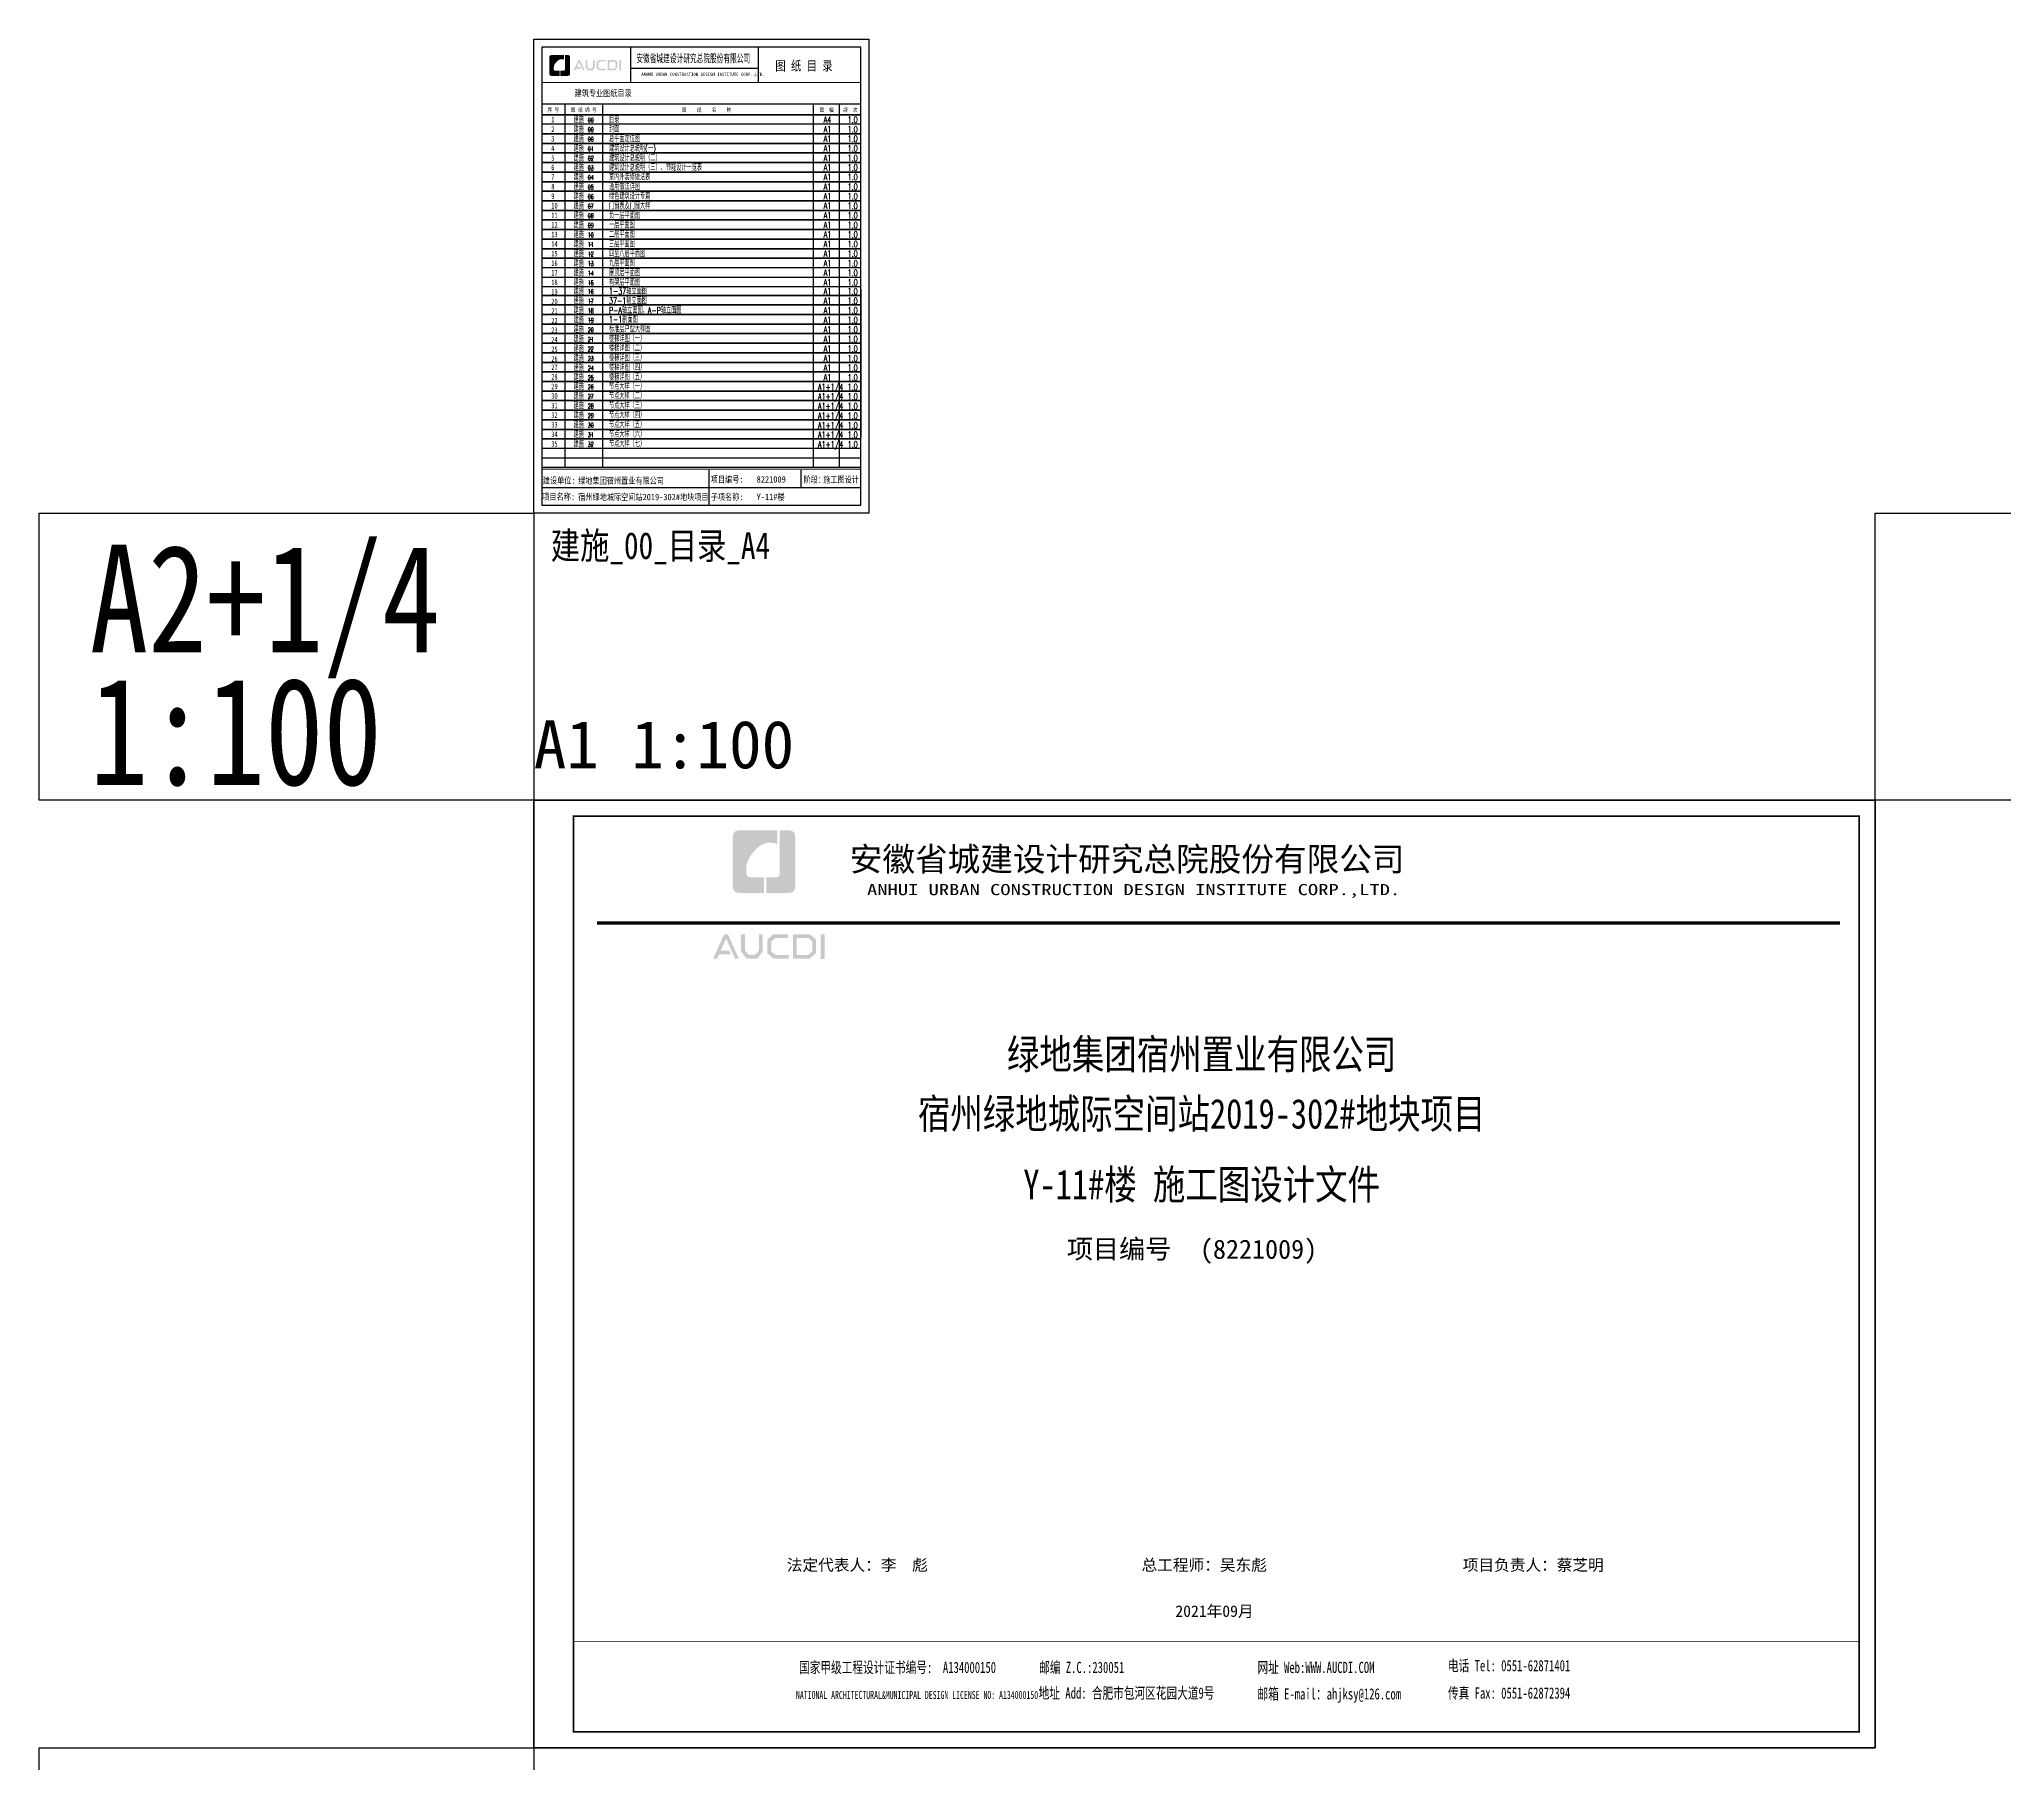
# Model space of a CAD drawing. Extents: x -518115 to 389031, y -231062 to 1628073.
# Drawn here: x -31986 to 91236, y 1263238 to 1371332 of the extents above; entities that cross this region are included whole.
import ezdxf
from ezdxf.enums import TextEntityAlignment as Align

# ---------------------------------------------------------------- set-up
doc = ezdxf.new("R2010")
doc.units = 0
doc.header["$LTSCALE"] = 1000
doc.header["$MEASUREMENT"] = 0
for name, color, linetype in [('C-Sheet-图框', 101, 'Continuous'), ('MC', 2, 'Continuous'), ('PUB_TEXT', 4, 'Continuous'), ('图框', 140, 'Continuous'), ('图签文字', 147, 'Continuous'), ('导图字', 7, 'Continuous')]:
    doc.layers.add(name, color=color, linetype=linetype)
doc.layers.add('yichutu', color=7, linetype='Continuous', true_color=0xffffff, plot=False)
doc.styles.add('-仿宋_GB2312', font='', dxfattribs={"width": 0.8})
doc.styles.add('-宋体', font='', dxfattribs={"width": 0.8})
doc.styles.add('_HZTXT', font='txt.shx', dxfattribs={"width": 0.8, "bigfont": 'hztxt.shx'})
doc.styles.add('_TCH_LABEL', font='')
doc.styles.add('DIM_FONT', font='SIMPLEX.shx', dxfattribs={"width": 0.56})
doc.styles.add('HT', font='')
doc.styles.add('STYLE111', font='', dxfattribs={"width": 0.7})
doc.styles.add('建筑图签-1', font='', dxfattribs={"width": 0.7})
doc.styles.add('黑体', font='')
doc.styles.get('-仿宋_GB2312').set_extended_font_data('SimSun')
doc.styles.get('-宋体').set_extended_font_data('SimSun')
doc.styles.get('_TCH_LABEL').set_extended_font_data('SimHei')
doc.styles.get('HT').set_extended_font_data('SimHei')
doc.styles.get('STYLE111').set_extended_font_data('SimHei')
doc.styles.get('建筑图签-1').set_extended_font_data('SimHei')
doc.styles.get('黑体').set_extended_font_data('SimHei')

# ---------------------------------------------------------------- blocks, each defined once
blk = doc.blocks.new('院标5')
h = blk.add_hatch(color=150)
h.dxf.hatch_style = 1
h.set_gradient(color1=(33, 113, 253), color2=(33, 113, 253), tint=1, name='INVCURVED')
edge = h.paths.add_edge_path()
edge.add_spline(control_points=[(145923, 117120), (145941, 117121), (145949, 117120), (145976, 117120), (145976, 117120), (145976, 117120), (146652, 117120), (146652, 117120), (146652, 117120), (146652, 117120), (146652, 116145), (146652, 116145), (146652, 116145), (146652, 116145), (145129, 116145), (145129, 116145), (145129, 116145), (144888, 116145), (144693, 116317), (144693, 116581), (144693, 116581), (144693, 116581), (144693, 119627), (144693, 119627), (144693, 119627), (144693, 119868), (144860, 120063), (145129, 120063), (145129, 120063), (145129, 120063), (147494, 120063), (147494, 120063), (147494, 120063), (147494, 120063), (147494, 119224), (147494, 119224), (147494, 119224), (147494, 119224), (146503, 119404), (145872, 118560), (145872, 118560), (145540, 118141), (145525, 117619), (145546, 117380), (145546, 117380), (145567, 117141), (145546, 117380), (145546, 117380), (145546, 117380), (145546, 117380), (145578, 117105), (145923, 117120)], knot_values=[0, 0, 0, 0, 0.0714286, 0.0714286, 0.0714286, 0.1071429, 0.1428571, 0.1428571, 0.1428571, 0.1785714, 0.2142857, 0.2142857, 0.2142857, 0.25, 0.2857143, 0.2857143, 0.2857143, 0.3214286, 0.3571429, 0.3571429, 0.3571429, 0.3928571, 0.4285714, 0.4285714, 0.4285714, 0.4642857, 0.5, 0.5, 0.5, 0.5357143, 0.5714286, 0.5714286, 0.5714286, 0.6071429, 0.6428571, 0.6428571, 0.6428571, 0.6785714, 0.7142857, 0.7142857, 0.7142857, 0.75, 0.7857143, 0.7857143, 0.7857143, 0.8214286, 0.8571429, 0.8571429, 0.8571429, 0.9285714, 1, 1, 1, 1], degree=3, periodic=0)
h = blk.add_hatch(color=150)
h.dxf.hatch_style = 1
h.set_gradient(color1=(33, 113, 253), color2=(33, 113, 253), tint=1, name='INVCURVED')
edge = h.paths.add_edge_path()
edge.add_spline(control_points=[(148609, 119627), (148609, 119627), (148609, 116581), (148609, 116581), (148609, 116581), (148609, 116326), (148442, 116145), (148173, 116145), (148173, 116145), (148173, 116145), (146793, 116145), (146793, 116145), (146793, 116145), (146793, 116145), (146793, 117120), (146793, 117120), (146793, 117120), (146793, 117120), (147400, 117120), (147400, 117120), (147400, 117120), (147526, 117120), (147628, 117221), (147628, 117347), (147628, 117347), (147628, 117347), (147628, 120063), (147628, 120063), (147628, 120063), (147628, 120063), (148173, 120063), (148173, 120063), (148173, 120063), (148418, 120063), (148609, 119902), (148609, 119627)], knot_values=[0, 0, 0, 0, 0.1, 0.1, 0.1, 0.15, 0.2, 0.2, 0.2, 0.25, 0.3, 0.3, 0.3, 0.35, 0.4, 0.4, 0.4, 0.45, 0.5, 0.5, 0.5, 0.55, 0.6, 0.6, 0.6, 0.65, 0.7, 0.7, 0.7, 0.75, 0.8, 0.8, 0.8, 0.9, 1, 1, 1, 1], degree=3, periodic=0)
blk = doc.blocks.new('yct-841-594-84100-59399.9999999999-100-1000.0')
at = {"layer": 'yichutu', "color": 7, "true_color": 0xffffff}
blk.add_lwpolyline([(0, 0), (0, 59400), (84100, 59400), (84100, 0)], close=True, dxfattribs=at)
at = {"layer": 'yichutu', "color": 7, "true_color": 0xffffff, "style": '_TCH_LABEL'}
blk.add_text('A1 1:100', height=3000, dxfattribs=at).set_placement((0, 61400))
blk = doc.blocks.new('院标1')
h = blk.add_hatch(color=150)
h.dxf.hatch_style = 1
h.set_gradient(color1=(33, 113, 253), color2=(33, 113, 253), tint=1, name='INVCURVED')
edge = h.paths.add_edge_path()
edge.add_spline(control_points=[(116373, 648379), (116379, 648379), (116382, 648379), (116391, 648379), (116391, 648379), (116391, 648379), (116616, 648379), (116616, 648379), (116616, 648379), (116616, 648379), (116616, 648054), (116616, 648054), (116616, 648054), (116616, 648054), (116108, 648054), (116108, 648054), (116108, 648054), (116028, 648054), (115963, 648111), (115963, 648199), (115963, 648199), (115963, 648199), (115963, 649215), (115963, 649215), (115963, 649215), (115963, 649295), (116018, 649360), (116108, 649360), (116108, 649360), (116108, 649360), (116897, 649360), (116897, 649360), (116897, 649360), (116897, 649360), (116897, 649080), (116897, 649080), (116897, 649080), (116897, 649080), (116566, 649140), (116356, 648859), (116356, 648859), (116245, 648719), (116240, 648545), (116247, 648466), (116247, 648466), (116254, 648386), (116247, 648466), (116247, 648466), (116247, 648466), (116247, 648466), (116258, 648374), (116373, 648379)], knot_values=[0, 0, 0, 0, 0.0714286, 0.0714286, 0.0714286, 0.1071429, 0.1428571, 0.1428571, 0.1428571, 0.1785714, 0.2142857, 0.2142857, 0.2142857, 0.25, 0.2857143, 0.2857143, 0.2857143, 0.3214286, 0.3571429, 0.3571429, 0.3571429, 0.3928571, 0.4285714, 0.4285714, 0.4285714, 0.4642857, 0.5, 0.5, 0.5, 0.5357143, 0.5714286, 0.5714286, 0.5714286, 0.6071429, 0.6428571, 0.6428571, 0.6428571, 0.6785714, 0.7142857, 0.7142857, 0.7142857, 0.75, 0.7857143, 0.7857143, 0.7857143, 0.8214286, 0.8571429, 0.8571429, 0.8571429, 0.9285714, 1, 1, 1, 1], degree=3, periodic=0)
h = blk.add_hatch(color=150)
h.dxf.hatch_style = 1
h.set_gradient(color1=(33, 113, 253), color2=(33, 113, 253), tint=1, name='INVCURVED')
edge = h.paths.add_edge_path()
edge.add_spline(control_points=[(117268, 649215), (117268, 649215), (117268, 648199), (117268, 648199), (117268, 648199), (117268, 648114), (117212, 648054), (117123, 648054), (117123, 648054), (117123, 648054), (116663, 648054), (116663, 648054), (116663, 648054), (116663, 648054), (116663, 648379), (116663, 648379), (116663, 648379), (116663, 648379), (116865, 648379), (116865, 648379), (116865, 648379), (116907, 648379), (116941, 648413), (116941, 648455), (116941, 648455), (116941, 648455), (116941, 649360), (116941, 649360), (116941, 649360), (116941, 649360), (117123, 649360), (117123, 649360), (117123, 649360), (117204, 649360), (117268, 649306), (117268, 649215)], knot_values=[0, 0, 0, 0, 0.1, 0.1, 0.1, 0.15, 0.2, 0.2, 0.2, 0.25, 0.3, 0.3, 0.3, 0.35, 0.4, 0.4, 0.4, 0.45, 0.5, 0.5, 0.5, 0.55, 0.6, 0.6, 0.6, 0.65, 0.7, 0.7, 0.7, 0.75, 0.8, 0.8, 0.8, 0.9, 1, 1, 1, 1], degree=3, periodic=0)

msp = doc.modelspace()

# ---------------------------------------------------------------- hatches: boundary and pattern name
h = msp.add_hatch(color=150)
h.dxf.hatch_style = 1
h.set_gradient(color1=(33, 113, 253), color2=(33, 113, 253), tint=1, name='INVCURVED')
edge = h.paths.add_edge_path()
edge.add_spline(control_points=[(1293.9, 1370202.2), (1293.9, 1370202.2), (1293.9, 1369186.7), (1293.9, 1369186.7), (1293.9, 1369186.7), (1293.9, 1369101.6), (1238.3, 1369041.3), (1148.5, 1369041.3), (1148.5, 1369041.3), (1148.5, 1369041.3), (688.8, 1369041.3), (688.8, 1369041.3), (688.8, 1369041.3), (688.8, 1369041.3), (688.8, 1369366.3), (688.8, 1369366.3), (688.8, 1369366.3), (688.8, 1369366.3), (891.1, 1369366.3), (891.1, 1369366.3), (891.1, 1369366.3), (933, 1369366.3), (966.9, 1369400.3), (966.9, 1369442), (966.9, 1369442), (966.9, 1369442), (966.9, 1370347.6), (966.9, 1370347.6), (966.9, 1370347.6), (966.9, 1370347.6), (1148.5, 1370347.6), (1148.5, 1370347.6), (1148.5, 1370347.6), (1230.2, 1370347.6), (1293.9, 1370293.7), (1293.9, 1370202.2)], knot_values=[0, 0, 0, 0, 0.1, 0.1, 0.1, 0.15, 0.2, 0.2, 0.2, 0.25, 0.3, 0.3, 0.3, 0.35, 0.4, 0.4, 0.4, 0.45, 0.5, 0.5, 0.5, 0.55, 0.6, 0.6, 0.6, 0.65, 0.7, 0.7, 0.7, 0.75, 0.8, 0.8, 0.8, 0.9, 1, 1, 1, 1], degree=3, periodic=0)
at = {"layer": '图签文字'}
h = msp.add_hatch(color=4, dxfattribs=at)
h.paths.add_polyline_path([(4385.2, 1370037.3), (4492, 1370037.3), (4492, 1369382.6), (4385.2, 1369382.6)])
h.paths.add_polyline_path([(3745.4, 1369938.1), (3745.4, 1369491.1), (4051.9, 1369491.1), (4157.4, 1369581.7), (4157.4, 1369852.6), (4055, 1369938.1)], flags=16)
h.paths.add_polyline_path([(3645, 1370038.5), (3645, 1369390.7), (4089, 1369390.7), (4257.8, 1369535.6), (4257.8, 1369899.5), (4091.5, 1370038.5)])
h.paths.add_polyline_path([(3523.6, 1370041.6), (3523.6, 1369943.6), (3177.5, 1369943.6), (3064.6, 1369849.3), (3064.6, 1369577.5), (3177.5, 1369490.6), (3525.4, 1369490.6), (3525.4, 1369387), (3131.3, 1369387), (2959.2, 1369535), (2959.2, 1369899.2), (3127.6, 1370041.6)])
h.paths.add_polyline_path([(2263.1, 1370040.1), (2365.6, 1370040.1), (2365.6, 1369606.1), (2462.5, 1369494.3), (2641.5, 1369494.3), (2738.4, 1369606.1), (2738.4, 1370040.1), (2835.4, 1370040.1), (2835.4, 1369574.4), (2695.6, 1369390), (2408.5, 1369390), (2263.1, 1369576.3)])
h.paths.add_polyline_path([(1811, 1370039), (1910.5, 1370039), (2201.1, 1369389.3), (2102.8, 1369389.3), (1863.6, 1369928.3), (1714.7, 1369598.3), (1945.6, 1369598.3), (1997, 1369500.4), (1673.2, 1369500.4), (1623.4, 1369387.5), (1518.7, 1369387.5)])
h = msp.add_hatch(color=7, dxfattribs=at)
h.paths.add_polyline_path([(17008.9, 1315226.3), (17260.1, 1315226.3), (17260.1, 1313685.8), (17008.9, 1313685.8)])
h.paths.add_polyline_path([(15503.5, 1314993), (15503.5, 1313941.1), (16224.6, 1313941.1), (16473, 1314154.4), (16473, 1314791.7), (16232.1, 1314993)], flags=16)
h.paths.add_polyline_path([(15267.3, 1315229.2), (15267.3, 1313704.9), (16312.1, 1313704.9), (16709.1, 1314045.9), (16709.1, 1314902), (16317.8, 1315229.2)])
h.paths.add_polyline_path([(14981.6, 1315236.5), (14981.6, 1315005.9), (14167.4, 1315005.9), (13901.7, 1314784), (13901.7, 1314144.4), (14167.4, 1313939.9), (14985.9, 1313939.9), (14985.9, 1313696.3), (14058.5, 1313696.3), (13653.6, 1314044.3), (13653.6, 1314901.5), (14049.8, 1315236.5)])
h.paths.add_polyline_path([(12015.7, 1315232.9), (12256.9, 1315232.9), (12256.9, 1314211.6), (12485, 1313948.6), (12906.1, 1313948.6), (13134.2, 1314211.6), (13134.2, 1315232.9), (13362.3, 1315232.9), (13362.3, 1314137.1), (13033.3, 1313703.2), (12357.8, 1313703.2), (12015.7, 1314141.5)])
h.paths.add_polyline_path([(10952, 1315230.2), (11186, 1315230.2), (11869.9, 1313701.6), (11638.6, 1313701.6), (11075.7, 1314969.9), (10725.4, 1314193.3), (11268.6, 1314193.3), (11389.7, 1313963), (10627.8, 1313963), (10510.5, 1313697.4), (10264.4, 1313697.4)])

# ---------------------------------------------------------------- linework, layer by layer
msp.add_line((19514.1, 1355657.3), (19514.1, 1346382.3))
at = {"layer": '图框'}
for p, q in [((-485.9, 1370832.1), (-485.9, 1342132.1)), ((19514.1, 1370832.1), (-485.9, 1370832.1)), ((5107.4, 1368632.1), (5107.4, 1370832.1)), ((13098.2, 1368632.1), (13098.2, 1370832.1)), ((19514.1, 1342132.1), (19514.1, 1370832.1)), ((13077.1, 1369494.1), (5107.4, 1369494.1)), ((-485.9, 1367282.1), (-485.9, 1343282.1)), ((-485.9, 1367282.1), (-485.9, 1347482.1)), ((-485.9, 1367282.1), (19514.1, 1367282.1)), ((19514.1, 1366607), (-485.9, 1366607.1)), ((19514.1, 1366607), (-485.9, 1366607.1)), ((-485.9, 1366607.1), (19514.1, 1366607)), ((-485.9, 1366607.1), (19514.1, 1366607)), ((958.3, 1367282.1), (958.3, 1344482.1)), ((3315.5, 1367282.1), (3315.5, 1344482.1)), ((16525.7, 1367282.1), (16525.7, 1344482.1)), ((18159.9, 1367282.1), (18159.9, 1344482.1)), ((19514.1, 1366007), (-485.9, 1366007.1)), ((19514.1, 1365407), (-485.9, 1365407.1)), ((-485.9, 1365407.1), (19514.1, 1365407)), ((-485.9, 1365407.1), (19514.1, 1365407)), ((19514.1, 1365407), (-485.9, 1365407.1)), ((19514.1, 1364807), (-485.9, 1364807.1)), ((19514.1, 1364807), (-485.9, 1364807.1)), ((-485.9, 1364807.1), (19514.1, 1364807)), ((19514.1, 1364207), (-485.9, 1364207.1)), ((19514.1, 1364207), (-485.9, 1364207.1)), ((-485.9, 1364207.1), (19514.1, 1364207)), ((-485.9, 1364207.1), (19514.1, 1364207)), ((19514.1, 1363607), (-485.9, 1363607.1)), ((19514.1, 1363607), (-485.9, 1363607.1)), ((19514.1, 1363607), (-485.9, 1363607.1)), ((19514.1, 1363607), (-485.9, 1363607.1)), ((-485.9, 1363607.1), (19514.1, 1363607)), ((-485.9, 1363607.1), (19514.1, 1363607)), ((19514.1, 1363007), (-485.9, 1363007.1)), ((-485.9, 1363007.1), (19514.1, 1363007)), ((-485.9, 1363007.1), (19514.1, 1363007)), ((19514.1, 1363007), (-485.9, 1363007.1)), ((19514.1, 1362407), (-485.9, 1362407.1)), ((19514.1, 1362407), (-485.9, 1362407.1)), ((-485.9, 1362407.1), (19514.1, 1362407)), ((-485.9, 1362407.1), (19514.1, 1362407)), ((19514.1, 1361807), (-485.9, 1361807.1)), ((19514.1, 1361807), (-485.9, 1361807.1)), ((-485.9, 1361807.1), (19514.1, 1361807)), ((-485.9, 1361807.1), (19514.1, 1361807)), ((19514.1, 1361207), (-485.9, 1361207.1)), ((19514.1, 1361207), (-485.9, 1361207.1)), ((19514.1, 1361207), (-485.9, 1361207.1)), ((19514.1, 1361207), (-485.9, 1361207.1)), ((-485.9, 1361207.1), (19514.1, 1361207)), ((-485.9, 1361207.1), (19514.1, 1361207)), ((19514.1, 1360607), (-485.9, 1360607.1)), ((-485.9, 1360607.1), (19514.1, 1360607)), ((-485.9, 1360607.1), (19514.1, 1360607)), ((19514.1, 1360607), (-485.9, 1360607.1)), ((19514.1, 1360007), (-485.9, 1360007.1)), ((19514.1, 1360007), (-485.9, 1360007.1)), ((-485.9, 1360007.1), (19514.1, 1360007)), ((-485.9, 1360007.1), (19514.1, 1360007)), ((19514.1, 1359407), (-485.9, 1359407.1)), ((19514.1, 1359407), (-485.9, 1359407.1)), ((-485.9, 1359407.1), (19514.1, 1359407)), ((-485.9, 1359407.1), (19514.1, 1359407)), ((19514.1, 1358807), (-485.9, 1358807.1)), ((19514.1, 1358807), (-485.9, 1358807.1)), ((19514.1, 1358807), (-485.9, 1358807.1)), ((19514.1, 1358807), (-485.9, 1358807.1)), ((-485.9, 1358807.1), (19514.1, 1358807)), ((-485.9, 1358807.1), (19514.1, 1358807)), ((19514.1, 1358207), (-485.9, 1358207.1)), ((-485.9, 1358207.1), (19514.1, 1358207)), ((-485.9, 1358207.1), (19514.1, 1358207)), ((19514.1, 1358207), (-485.9, 1358207.1)), ((19514.1, 1357607), (-485.9, 1357607.1)), ((19514.1, 1357607), (-485.9, 1357607.1)), ((-485.9, 1357607.1), (19514.1, 1357607)), ((-485.9, 1357607.1), (19514.1, 1357607)), ((19514.1, 1357007), (-485.9, 1357007.1)), ((19514.1, 1356407), (-485.9, 1356407.1)), ((19514.1, 1355807.1), (-485.9, 1355807.1)), ((19514.1, 1355282.1), (-485.9, 1355282.1)), ((-485.9, 1355282.1), (19514.1, 1355282.1)), ((-485.9, 1355282.1), (19514.1, 1355282.1)), ((19514.1, 1355282.1), (-485.9, 1355282.1)), ((19514.1, 1354682.1), (-485.9, 1354682.1)), ((19514.1, 1354682.1), (-485.9, 1354682.1)), ((-485.9, 1354682.1), (19514.1, 1354682.1)), ((-485.9, 1354682.1), (19514.1, 1354682.1)), ((19514.1, 1354082.1), (-485.9, 1354082.1)), ((19514.1, 1354082.1), (-485.9, 1354082.1)), ((-485.9, 1354082.1), (19514.1, 1354082.1)), ((-485.9, 1354082.1), (19514.1, 1354082.1)), ((19514.1, 1353482.1), (-485.9, 1353482.1)), ((19514.1, 1353482.1), (-485.9, 1353482.1)), ((19514.1, 1353482.1), (-485.9, 1353482.1)), ((19514.1, 1353482.1), (-485.9, 1353482.1)), ((-485.9, 1353482.1), (19514.1, 1353482.1)), ((-485.9, 1353482.1), (19514.1, 1353482.1)), ((19514.1, 1352882.1), (-485.9, 1352882.1)), ((-485.9, 1352882.1), (19514.1, 1352882.1)), ((-485.9, 1352882.1), (19514.1, 1352882.1)), ((19514.1, 1352882.1), (-485.9, 1352882.1)), ((19514.1, 1352282.1), (-485.9, 1352282.1)), ((19514.1, 1352282.1), (-485.9, 1352282.1)), ((-485.9, 1352282.1), (19514.1, 1352282.1)), ((-485.9, 1352282.1), (19514.1, 1352282.1)), ((19514.1, 1351682.1), (-485.9, 1351682.1)), ((19514.1, 1351682.1), (-485.9, 1351682.1)), ((-485.9, 1351682.1), (19514.1, 1351682.1)), ((-485.9, 1351682.1), (19514.1, 1351682.1)), ((19514.1, 1351082.1), (-485.9, 1351082.1)), ((19514.1, 1351082.1), (-485.9, 1351082.1)), ((19514.1, 1351082.1), (-485.9, 1351082.1)), ((19514.1, 1351082.1), (-485.9, 1351082.1)), ((-485.9, 1351082.1), (19514.1, 1351082.1)), ((-485.9, 1351082.1), (19514.1, 1351082.1)), ((19514.1, 1350482.1), (-485.9, 1350482.1)), ((-485.9, 1350482.1), (19514.1, 1350482.1)), ((-485.9, 1350482.1), (19514.1, 1350482.1)), ((19514.1, 1350482.1), (-485.9, 1350482.1)), ((19514.1, 1349882.1), (-485.9, 1349882.1)), ((19514.1, 1349882.1), (-485.9, 1349882.1)), ((-485.9, 1349882.1), (19514.1, 1349882.1)), ((-485.9, 1349882.1), (19514.1, 1349882.1)), ((19514.1, 1349282.1), (-485.9, 1349282.1)), ((19514.1, 1349282.1), (-485.9, 1349282.1)), ((-485.9, 1349282.1), (19514.1, 1349282.1)), ((-485.9, 1349282.1), (19514.1, 1349282.1)), ((19514.1, 1348682.1), (-485.9, 1348682.1)), ((19514.1, 1348682.1), (-485.9, 1348682.1)), ((19514.1, 1348682.1), (-485.9, 1348682.1)), ((19514.1, 1348682.1), (-485.9, 1348682.1)), ((-485.9, 1348682.1), (19514.1, 1348682.1)), ((-485.9, 1348682.1), (19514.1, 1348682.1)), ((19514.1, 1348082.1), (-485.9, 1348082.1)), ((-485.9, 1348082.1), (19514.1, 1348082.1)), ((-485.9, 1348082.1), (19514.1, 1348082.1)), ((19514.1, 1348082.1), (-485.9, 1348082.1)), ((19514.1, 1347482.1), (-485.9, 1347482.1)), ((19514.1, 1347482.1), (-485.9, 1347482.1)), ((-485.9, 1347482.1), (19514.1, 1347482.1)), ((-485.9, 1347482.1), (19514.1, 1347482.1)), ((19514.1, 1346882.1), (-485.9, 1346882.1)), ((19514.1, 1346882.1), (-485.9, 1346882.1)), ((19514.1, 1346882.1), (-485.9, 1346882.1)), ((19514.1, 1346882.1), (-485.9, 1346882.1)), ((-485.9, 1346882.1), (19514.1, 1346882.1)), ((-485.9, 1346882.1), (19514.1, 1346882.1)), ((19514.1, 1346282.1), (-485.9, 1346282.1)), ((-485.9, 1346282.1), (19514.1, 1346282.1)), ((19514.1, 1346282.1), (-485.9, 1346282.1)), ((-485.9, 1346282.1), (19514.1, 1346282.1)), ((19514.1, 1345682.1), (-485.9, 1345682.1)), ((19514.1, 1345082.1), (-485.9, 1345082.1)), ((19514.1, 1344482.1), (-485.9, 1344482.1)), ((-485.9, 1343231), (19514.1, 1343232.5)), ((9984.5, 1344332.1), (9984.5, 1342132.1)), ((15758.9, 1344332.1), (15758.9, 1343232.2)), ((-485.9, 1342132.1), (19514.1, 1342132.1))]:
    msp.add_line(p, q, dxfattribs=at)
for points in [[(20014.1, 1371332.1), (20014.1, 1341632.1), (-985.9, 1341632.1), (-985.9, 1371332.1)], [(20014.1, 1371332.1), (20014.1, 1341632.1), (-985.9, 1341632.1), (-985.9, 1371332.1)], [(-485.9, 1342132.1), (19514.1, 1342132.1), (19514.1, 1370832.1), (-485.9, 1370832.1)], [(-985.9, 1264232.1), (83114.1, 1264232.1), (83114.1, 1323632.1), (-985.9, 1323632.1)]]:
    msp.add_lwpolyline(points, close=True, dxfattribs=at)
for points, const_width in [([(-485.9, 1368632.1), (19514.1, 1368632.1)], 56.2), ([(-485.9, 1344382.3), (19514.1, 1344382.3)], 56.2), ([(2983, 1315933.9), (80917.8, 1315933.9)], 200), ([(1514.1, 1270882.8), (82114.1, 1270882.8)], 39.6)]:
    msp.add_lwpolyline(points, dxfattribs=dict(at, const_width=const_width))
at = {"layer": '图框', "color": 2}
for points in [[(-985.9, 1323632.1), (-31985.9, 1323632.1), (-31985.9, 1341632.1), (-985.9, 1341632.1)], [(114114.1, 1323632.1), (83114.1, 1323632.1), (83114.1, 1341632.1), (114114.1, 1341632.1)], [(-985.9, 1246232.1), (-31985.9, 1246232.1), (-31985.9, 1264232.1), (-985.9, 1264232.1)]]:
    msp.add_lwpolyline(points, close=True, dxfattribs=at)
at = {"layer": '图框', "const_width": 100}
msp.add_lwpolyline([(82114.1, 1265232.1), (82114.1, 1322632.1), (1514.1, 1322632.1), (1514.1, 1265232.1)], close=True, dxfattribs=at)

# ---------------------------------------------------------------- block references
for name, p in [('院标1', (-115976.3, 720983.8)), ('院标5', (-133201.8, 1201681.7))]:
    msp.add_blockref(name, p)
at = {"layer": 'yichutu'}
msp.add_blockref('yct-841-594-84100-59399.9999999999-100-1000.0', (-985.9, 1264232.1), dxfattribs=at)

# ---------------------------------------------------------------- texts
at = {"layer": 'C-Sheet-图框', "color": 7, "linetype": 'Continuous', "style": 'STYLE111', "width": 0.7}
for s, p in [('2', (111.7, 1365525.9)), ('1', (111.7, 1366125.9)), ('4', (111.7, 1364325.9)), ('3', (111.7, 1364925.9)), ('5', (111.7, 1363725.9)), ('6', (111.7, 1363125.9)), ('7', (111.7, 1362525.9)), ('8', (111.7, 1361925.9)), ('9', (111.7, 1361325.9)), ('10', (111.7, 1360725.9)), ('11', (111.7, 1360125.9)), ('12', (111.7, 1359525.9)), ('13', (111.7, 1358925.9)), ('14', (111.7, 1358325.9)), ('15', (111.7, 1357725.9)), ('16', (111.7, 1357125.9)), ('17', (111.7, 1356525.9)), ('18', (111.7, 1355925.9)), ('19', (111.7, 1355325.9)), ('20', (111.7, 1354725.9)), ('21', (111.7, 1354125.9)), ('22', (111.7, 1353525.9)), ('23', (111.7, 1352925.9)), ('24', (111.7, 1352325.9)), ('25', (111.7, 1351725.9)), ('26', (111.7, 1351125.9)), ('27', (111.7, 1350600.9)), ('28', (111.7, 1350000.9)), ('29', (111.7, 1349400.9)), ('30', (111.7, 1348800.9)), ('31', (111.7, 1348200.9)), ('32', (111.7, 1347600.9)), ('33', (111.7, 1347000.9)), ('34', (111.7, 1346400.9)), ('35', (111.7, 1345800.9))]:
    msp.add_text(s, height=350, dxfattribs=at).set_placement(p)
at = {"layer": 'MC', "color": 7, "linetype": 'Continuous', "style": '-仿宋_GB2312', "width": 0.8}
msp.add_text('绿地集团宿州置业有限公司', height=1864.67, dxfattribs=at).set_placement((40889.7, 1306779.3), align=Align.CENTER)
at = {"layer": 'MC', "color": 3, "linetype": 'Continuous', "style": '-宋体', "width": 0.8}
msp.add_text('宿州绿地城际空间站2019-302#地块项目', height=1864.67, dxfattribs=at).set_placement((40889.7, 1303047.8), align=Align.CENTER)
at = {"layer": 'MC', "color": 1, "linetype": 'Continuous', "style": '-宋体', "width": 0.8}
msp.add_text('Y-11#楼 施工图设计文件', height=1864.67, dxfattribs=at).set_placement((40889.7, 1298612.6), align=Align.CENTER)
at = {"layer": 'PUB_TEXT', "linetype": 'Continuous', "style": '_HZTXT', "width": 0.6}
for p in [(1510.7, 1366084.3), (1510.7, 1365484.3), (1510.7, 1364884.3), (1510.7, 1364284.3), (1510.7, 1363684.3), (1510.7, 1363084.3), (1510.7, 1362484.3), (1510.7, 1361884.3), (1510.7, 1361284.3), (1510.7, 1360684.3), (1510.7, 1360084.3), (1510.7, 1359484.3), (1510.7, 1358884.3), (1510.7, 1358284.3), (1510.7, 1357684.3), (1510.7, 1357084.3), (1510.7, 1356484.3), (1510.7, 1355884.3), (1510.7, 1355335.7), (1510.7, 1354735.7), (1510.7, 1354135.7), (1510.7, 1353535.7), (1510.7, 1352935.7), (1510.7, 1352335.7), (1510.7, 1351735.7), (1510.7, 1351135.7), (1510.7, 1350535.7), (1510.7, 1349935.7), (1510.7, 1349361), (1510.7, 1348759.3), (1510.7, 1348159.3), (1510.7, 1347559.3), (1510.7, 1346959.3), (1510.7, 1346359.3), (1510.7, 1345759.3)]:
    msp.add_text('建施 - ', height=400, dxfattribs=at).set_placement(p)
at = {"layer": 'PUB_TEXT', "color": 1, "linetype": 'Continuous', "width": 0.6}
for s, height, style, p in [('00', 300, 'DIM_FONT', (2400.5, 1366118.4)), ('00', 300, 'DIM_FONT', (2400.5, 1365518.4)), ('1.0', 400, '_HZTXT', (18696.3, 1366096.1)), ('1.0', 400, '_HZTXT', (18696.3, 1365496.1)), ('00', 300, 'DIM_FONT', (2400.5, 1364918.4)), ('01', 300, 'DIM_FONT', (2400.5, 1364318.4)), ('1.0', 400, '_HZTXT', (18696.3, 1364896.1)), ('1.0', 400, '_HZTXT', (18696.3, 1364296.1)), ('1.0', 400, '_HZTXT', (18696.3, 1363696.1)), ('02', 300, 'DIM_FONT', (2400.5, 1363718.4)), ('03', 300, 'DIM_FONT', (2400.5, 1363118.4)), ('1.0', 400, '_HZTXT', (18696.3, 1363096.1)), ('1.0', 400, '_HZTXT', (18696.3, 1362496.1)), ('04', 300, 'DIM_FONT', (2400.5, 1362518.4)), ('05', 300, 'DIM_FONT', (2400.5, 1361918.4)), ('06', 300, 'DIM_FONT', (2400.5, 1361318.4)), ('1.0', 400, '_HZTXT', (18696.3, 1361896.1)), ('1.0', 400, '_HZTXT', (18696.3, 1361296.1)), ('07', 300, 'DIM_FONT', (2400.5, 1360718.4)), ('08', 300, 'DIM_FONT', (2400.5, 1360118.4)), ('1.0', 400, '_HZTXT', (18696.3, 1360696.1)), ('1.0', 400, '_HZTXT', (18696.3, 1360096.1)), ('09', 300, 'DIM_FONT', (2400.5, 1359518.4)), ('10', 300, 'DIM_FONT', (2400.5, 1358918.4)), ('1.0', 400, '_HZTXT', (18696.3, 1359496.1)), ('1.0', 400, '_HZTXT', (18696.3, 1358896.1)), ('11', 300, 'DIM_FONT', (2400.5, 1358318.4)), ('12', 300, 'DIM_FONT', (2400.5, 1357718.4)), ('1.0', 400, '_HZTXT', (18696.3, 1358296.1)), ('1.0', 400, '_HZTXT', (18696.3, 1357696.1)), ('13', 300, 'DIM_FONT', (2400.5, 1357118.4)), ('14', 300, 'DIM_FONT', (2400.5, 1356518.4)), ('1.0', 400, '_HZTXT', (18696.3, 1357096.1)), ('1.0', 400, '_HZTXT', (18696.3, 1356496.1)), ('15', 300, 'DIM_FONT', (2400.5, 1355918.4)), ('16', 300, 'DIM_FONT', (2400.5, 1355369.9)), ('1.0', 400, '_HZTXT', (18696.3, 1355896.1)), ('1.0', 400, '_HZTXT', (18696.3, 1355340.6)), ('17', 300, 'DIM_FONT', (2400.5, 1354769.9)), ('18', 300, 'DIM_FONT', (2400.5, 1354169.9)), ('1.0', 400, '_HZTXT', (18696.3, 1354740.6)), ('1.0', 400, '_HZTXT', (18696.3, 1354140.6)), ('20', 300, 'DIM_FONT', (2400.5, 1352969.9)), ('19', 300, 'DIM_FONT', (2400.5, 1353569.9)), ('1.0', 400, '_HZTXT', (18696.3, 1353540.6)), ('1.0', 400, '_HZTXT', (18696.3, 1352940.6)), ('21', 300, 'DIM_FONT', (2400.5, 1352369.9)), ('22', 300, 'DIM_FONT', (2400.5, 1351769.9)), ('1.0', 400, '_HZTXT', (18696.3, 1352340.6)), ('1.0', 400, '_HZTXT', (18696.3, 1351740.6)), ('23', 300, 'DIM_FONT', (2400.5, 1351169.9)), ('24', 300, 'DIM_FONT', (2400.5, 1350569.9)), ('1.0', 400, '_HZTXT', (18696.3, 1351140.6)), ('1.0', 400, '_HZTXT', (18696.3, 1350540.6)), ('25', 300, 'DIM_FONT', (2400.5, 1349969.9)), ('26', 300, 'DIM_FONT', (2400.5, 1349395.1)), ('1.0', 400, '_HZTXT', (18696.3, 1349940.6)), ('1.0', 400, '_HZTXT', (18696.3, 1349340.6)), ('27', 300, 'DIM_FONT', (2400.5, 1348793.4)), ('28', 300, 'DIM_FONT', (2400.5, 1348193.4)), ('1.0', 400, '_HZTXT', (18696.3, 1348740.6)), ('1.0', 400, '_HZTXT', (18696.3, 1348140.6)), ('29', 300, 'DIM_FONT', (2400.5, 1347593.4)), ('30', 300, 'DIM_FONT', (2400.5, 1346993.4)), ('1.0', 400, '_HZTXT', (18696.3, 1347540.6)), ('1.0', 400, '_HZTXT', (18696.3, 1346940.6)), ('31', 300, 'DIM_FONT', (2400.5, 1346393.4)), ('32', 300, 'DIM_FONT', (2400.5, 1345793.4)), ('1.0', 400, '_HZTXT', (18696.3, 1346340.6)), ('1.0', 400, '_HZTXT', (18696.3, 1345740.6))]:
    msp.add_text(s, height=height, dxfattribs=dict(at, style=style)).set_placement(p)
at = {"layer": 'PUB_TEXT', "color": 7, "linetype": 'Continuous', "style": '_HZTXT', "width": 0.6}
for s, p in [('封面', (3730.7, 1365496.1)), ('总平面定位图', (3730.7, 1364896.1)), ('目录', (3730.7, 1366096.1)), ('A4', (17196.7, 1366096.1)), ('A1', (17196.7, 1365496.1)), ('建筑设计总说明(一)', (3730.7, 1364296.1)), ('建筑设计总说明（二）', (3730.7, 1363696.1)), ('A1', (17196.7, 1364896.1)), ('A1', (17196.7, 1364296.1)), ('A1', (17196.7, 1363696.1)), ('建筑设计总说明（三）、节能设计一览表', (3730.7, 1363096.1)), ('室内外装修做法表', (3730.7, 1362496.1)), ('A1', (17196.7, 1363096.1)), ('A1', (17196.7, 1362496.1)), ('绿色建筑设计专篇', (3730.7, 1361296.1)), ('通用做法详图', (3730.7, 1361896.1)), ('A1', (17196.7, 1361896.1)), ('A1', (17196.7, 1361296.1)), ('负一层平面图', (3730.7, 1360096.1)), ('门窗表及门窗大样', (3730.7, 1360696.1)), ('A1', (17196.7, 1360696.1)), ('A1', (17196.7, 1360096.1)), ('一层平面图', (3730.7, 1359496.1)), ('二层平面图', (3730.7, 1358896.1)), ('A1', (17196.7, 1359496.1)), ('A1', (17196.7, 1358896.1)), ('三层平面图', (3730.7, 1358296.1)), ('四至八层平面图', (3730.7, 1357696.1)), ('A1', (17196.7, 1358296.1)), ('A1', (17196.7, 1357696.1)), ('九层平面图', (3730.7, 1357096.1)), ('屋顶层平面图', (3730.7, 1356496.1)), ('A1', (17196.7, 1357096.1)), ('A1', (17196.7, 1356496.1)), ('构架层平面图', (3730.7, 1355896.1)), ('1-37轴立面图', (3730.7, 1355347.5)), ('A1', (17196.7, 1355896.1)), ('A1', (17196.7, 1355340.6)), ('37-1轴立面图', (3730.7, 1354747.5)), ('P-A轴立面图、A-P轴立面图', (3730.7, 1354147.5)), ('A1', (17196.7, 1354740.6)), ('A1', (17196.7, 1354140.6)), ('标准层户型大样图', (3730.7, 1352971.1)), ('1-1剖面图', (3730.7, 1353571.1)), ('A1', (17196.7, 1353540.6)), ('A1', (17196.7, 1352940.6)), ('楼梯详图（一）', (3730.7, 1352371.1)), ('楼梯详图（二）', (3730.7, 1351771.1)), ('A1', (17196.7, 1352340.6)), ('A1', (17196.7, 1351740.6)), ('楼梯详图（三）', (3730.7, 1351171.1)), ('楼梯详图（四）', (3730.7, 1350571.1)), ('A1', (17196.7, 1351140.6)), ('A1', (17196.7, 1350540.6)), ('楼梯详图（五）', (3730.7, 1349971.1)), ('节点大样（一）', (3730.7, 1349371.1)), ('A1+1/4', (16828.4, 1349340.6)), ('A1', (17196.7, 1349940.6)), ('节点大样（二）', (3730.7, 1348771.1)), ('节点大样（三）', (3730.7, 1348171.1)), ('A1+1/4', (16828.4, 1348740.6)), ('A1+1/4', (16828.4, 1348140.6)), ('节点大样（四）', (3730.7, 1347571.1)), ('节点大样（五）', (3730.7, 1346971.1)), ('节点大样（六）', (3730.7, 1346371.1)), ('A1+1/4', (16828.4, 1347540.6)), ('A1+1/4', (16828.4, 1346940.6)), ('节点大样（七）', (3730.7, 1345771.1)), ('A1+1/4', (16828.4, 1346340.6)), ('A1+1/4', (16828.4, 1345740.6))]:
    msp.add_text(s, height=400, dxfattribs=at).set_placement(p)
at = {"layer": '图框', "color": 2, "style": '黑体', "width": 0.8}
for s, p in [('A2+1/4', (-28822.7, 1332914.8)), ('1:100', (-28822.7, 1324588.7))]:
    msp.add_text(s, height=6729.45, dxfattribs=at).set_placement(p)
at = {"layer": '图签文字', "color": 7, "style": '建筑图签-1'}
for s, height, width, p in [('安徽省城建设计研究总院股份有限公司', 500, 0.6, (5444.7, 1369886.5)), ('图 纸 目 录', 600, 0.8, (14157, 1369372.5)), ('建筑专业图纸目录', 400, 0.8, (1576.2, 1367757.6)), ('序 号', 250, 0.8, (-123.5, 1366783.2)), ('图 纸 编 号', 250, 0.8, (1344.2, 1366783.2)), ('图    纸    名    称', 250, 0.8, (8311.2, 1366783.2)), ('图  幅', 250, 0.8, (16929.8, 1366783.2)), ('版  次', 250, 0.8, (18426.3, 1366783.2)), (' 建设单位: ', 400, 0.8, (-682.1, 1343481)), ('项目编号:', 400, 0.8, (10112, 1343546)), ('阶段：', 400, 0.8, (15931.6, 1343533.6)), ('项目名称:', 400, 0.8, (-448.6, 1342458.6)), ('子项名称:', 400, 0.8, (10112, 1342446.2)), ('国家甲级工程设计证书编号:  A134000150', 700, 0.7, (15645.4, 1268924.1)), ('邮编 Z.C.:230051', 700, 0.7, (30700.4, 1268924.1)), ('网址 Web:WWW.AUCDI.COM', 700, 0.7, (44386.5, 1268924.1)), ('电话 Tel: 0551-62871401', 700, 0.7, (56330.7, 1269035.7)), ('地址 Add: 合肥市包河区花园大道9号', 700, 0.7, (30670.4, 1267317.5)), ('邮箱 E-mail：ahjksy@126.com', 700, 0.7, (44386.5, 1267263.4)), ('传真 Fax: 0551-62872394', 700, 0.7, (56330.7, 1267317.5)), ('NATIONAL ARCHITECTURAL&MUNICIPAL DESIGN LICENSE NO: A134000150', 500, 0.6, (15453.8, 1267297.6))]:
    msp.add_text(s, height=height, dxfattribs=dict(at, width=width)).set_placement(p)
at = {"layer": '图签文字', "color": 7, "linetype": 'Continuous', "style": '建筑图签-1'}
for height, width, p in [(200, 0.91, (5760.8, 1369040)), (700, 1.35, (19910.4, 1317682.4))]:
    msp.add_text('ANHUI URBAN CONSTRUCTION DESIGN INSTITUTE CORP.,LTD.', height=height, dxfattribs=dict(at, width=width)).set_placement(p)
at = {"layer": '图签文字', "color": 6, "style": '建筑图签-1', "width": 0.8}
for s, p in [('绿地集团宿州置业有限公司', (1800.7, 1343465.9)), ('8221009', (12988.4, 1343546)), ('施工图设计', (17164.3, 1343533.6)), ('宿州绿地城际空间站2019-302#地块项目', (1800.7, 1342443.3))]:
    msp.add_text(s, height=400, dxfattribs=at).set_placement(p)
at = {"layer": '图签文字', "color": 2, "style": '建筑图签-1', "width": 0.8}
msp.add_text('Y-11#楼', height=400, dxfattribs=at).set_placement((12988.4, 1342446))
at = {"layer": '图签文字', "color": 7}
for s, height, style, p in [('安徽省城建设计研究总院股份有限公司', 1500, 'HT', (18823.5, 1319191.8)), ('法定代表人：李  彪', 720, '建筑图签-1', (14881, 1275334.6)), ('总工程师：吴东彪', 720, '建筑图签-1', (37121, 1275334.8)), ('项目负责人：蔡芝明', 720, '建筑图签-1', (57260.8, 1275334.6))]:
    msp.add_text(s, height=height, dxfattribs=dict(at, style=style)).set_placement(p)
at = {"layer": '图签文字', "color": 7, "style": '建筑图签-1'}
msp.add_text('项目编号 ', height=1200, dxfattribs=at).set_placement((36119.7, 1294903.6), align=Align.CENTER)
at = {"layer": '图签文字', "color": 6, "style": '建筑图签-1'}
msp.add_text('(8221009)', height=1200, dxfattribs=at).set_placement((40782.5, 1294889.3))
at = {"layer": '图签文字', "color": 3, "style": '建筑图签-1'}
msp.add_text('2021年09月', height=720, dxfattribs=at).set_placement((41693.7, 1272439.6), align=Align.CENTER)
at = {"layer": '导图字', "color": 1, "style": '黑体', "width": 0.8}
msp.add_text('建施_00_目录_A4', height=1682.363, dxfattribs=at).set_placement((82.8, 1338753.3))

doc.saveas('drawing.dxf')
